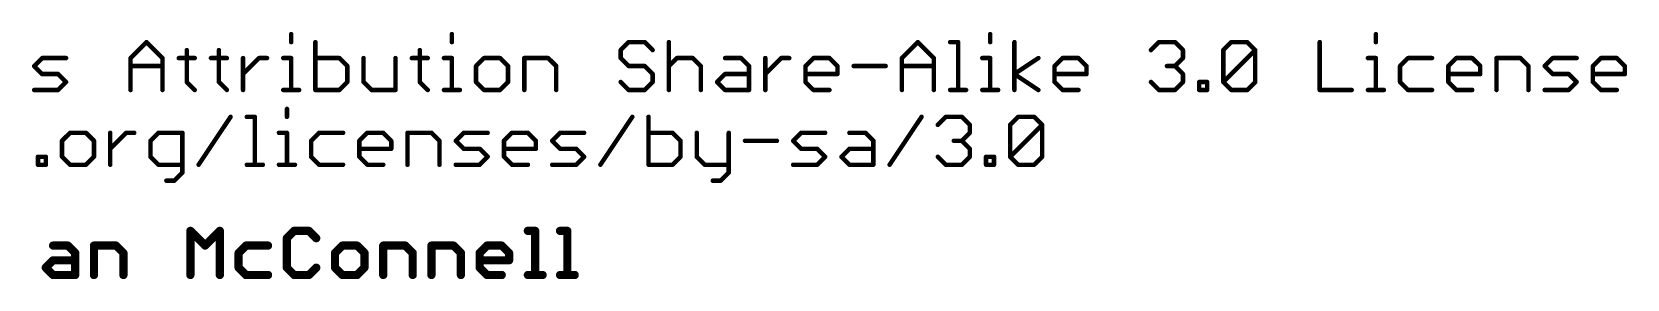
# Model space of a CAD drawing. Extents: x -32 to 75, y -18 to 32.
# Drawn here: x 21.2 to 75.4, y -17.8 to -9.4 of the extents above; entities that cross this region are included whole.
import ezdxf

# ---------------------------------------------------------------- set-up
doc = ezdxf.new("R2010")
doc.units = 0
doc.layers.add('27', color=253, linetype='CONTINUOUS')
doc.layers.add('49', color=253, linetype='CONTINUOUS')

msp = doc.modelspace()

# ---------------------------------------------------------------- linework, layer by layer
at = {"layer": '27', "const_width": 0.1524}
for points in [[(24.5352, -10.2691), (25.0776, -9.7268)], [(25.0776, -9.7268), (25.6199, -10.2691)], [(29.9907, -9.4556), (29.9907, -9.7268)], [(30.811, -9.7268), (30.811, -11.3538)], [(35.4479, -9.4556), (35.4479, -9.7268)], [(41.4508, -9.7268), (41.1797, -9.998)], [(41.9931, -9.7268), (41.4508, -9.7268)], [(42.2643, -9.998), (41.9931, -9.7268)], [(42.8168, -9.7268), (42.8168, -11.3538)], [(50.7297, -10.2691), (51.2721, -9.7268)], [(51.2721, -9.7268), (51.8144, -10.2691)], [(52.3669, -9.7268), (52.638, -9.7268)], [(52.638, -9.7268), (52.638, -11.3538)], [(53.7295, -9.4556), (53.7295, -9.7268)], [(54.5498, -11.3538), (54.5498, -9.7268)], [(59.1884, -9.998), (59.4595, -9.7268)], [(59.4595, -9.7268), (60.0019, -9.7268)], [(60.0019, -9.7268), (60.273, -9.998)], [(61.6441, -9.998), (61.9153, -9.7268)], [(61.9153, -9.7268), (62.4576, -9.7268)], [(62.4576, -9.7268), (62.7288, -9.998)], [(64.9184, -9.7268), (64.9184, -11.3538)], [(66.8267, -9.4556), (66.8267, -9.7268)], [(21.2609, -10.5403), (21.5321, -10.2691)], [(21.5321, -10.2691), (22.3456, -10.2691)], [(24.5352, -11.3538), (24.5352, -10.2691)], [(25.6199, -10.2691), (25.6199, -11.3538)], [(26.1724, -10.2691), (26.7147, -10.2691)], [(26.4436, -9.998), (26.4436, -11.0826)], [(27.2638, -10.2691), (27.8062, -10.2691)], [(27.535, -9.998), (27.535, -11.0826)], [(28.3553, -11.3538), (28.3553, -10.2691)], [(28.3553, -10.8115), (28.8976, -10.2691)], [(28.8976, -10.2691), (29.1688, -10.2691)], [(29.7196, -10.2691), (29.9907, -10.2691)], [(29.9907, -10.2691), (29.9907, -11.3538)], [(31.6245, -10.2691), (30.811, -10.2691)], [(31.8957, -10.5403), (31.6245, -10.2691)], [(32.4482, -10.2691), (32.4482, -11.0826)], [(33.5328, -11.3538), (33.5328, -10.2691)], [(34.0853, -10.2691), (34.6276, -10.2691)], [(34.3565, -9.998), (34.3565, -11.0826)], [(35.1767, -10.2691), (35.4479, -10.2691)], [(35.4479, -10.2691), (35.4479, -11.3538)], [(36.5393, -10.2691), (36.2682, -10.5403)], [(37.0817, -10.2691), (36.5393, -10.2691)], [(37.3528, -10.5403), (37.0817, -10.2691)], [(37.9053, -11.3538), (37.9053, -10.2691)], [(37.9053, -10.2691), (38.7188, -10.2691)], [(38.7188, -10.2691), (38.99, -10.5403)], [(41.1797, -9.998), (41.1797, -10.2691)], [(41.1797, -10.2691), (41.4508, -10.5403)], [(42.8168, -10.5403), (43.088, -10.2691)], [(43.088, -10.2691), (43.6303, -10.2691)], [(43.6303, -10.2691), (43.9015, -10.5403)], [(44.7251, -10.2691), (45.2675, -10.2691)], [(45.2675, -10.2691), (45.5386, -10.5403)], [(46.0911, -11.3538), (46.0911, -10.2691)], [(46.0911, -10.8115), (46.6335, -10.2691)], [(46.6335, -10.2691), (46.9046, -10.2691)], [(47.4554, -10.5403), (47.7266, -10.2691)], [(47.7266, -10.2691), (48.2689, -10.2691)], [(48.2689, -10.2691), (48.5401, -10.5403)], [(50.7297, -11.3538), (50.7297, -10.2691)], [(51.8144, -10.2691), (51.8144, -11.3538)], [(53.4583, -10.2691), (53.7295, -10.2691)], [(53.7295, -10.2691), (53.7295, -11.3538)], [(54.5498, -10.8115), (55.3633, -10.2691)], [(55.9141, -10.5403), (56.1852, -10.2691)], [(56.1852, -10.2691), (56.7276, -10.2691)], [(56.7276, -10.2691), (56.9987, -10.5403)], [(60.273, -10.2691), (60.0019, -10.5403)], [(60.273, -9.998), (60.273, -10.2691)], [(61.6441, -11.0826), (61.6441, -9.998)], [(61.6441, -11.0826), (62.7288, -9.998)], [(62.7288, -9.998), (62.7288, -11.0826)], [(66.5556, -10.2691), (66.8267, -10.2691)], [(66.8267, -10.2691), (66.8267, -11.3538)], [(67.9182, -10.2691), (67.647, -10.5403)], [(68.7317, -10.2691), (67.9182, -10.2691)], [(69.2842, -10.5403), (69.5553, -10.2691)], [(69.5553, -10.2691), (70.0977, -10.2691)], [(70.0977, -10.2691), (70.3688, -10.5403)], [(70.9213, -11.3538), (70.9213, -10.2691)], [(70.9213, -10.2691), (71.7348, -10.2691)], [(71.7348, -10.2691), (72.006, -10.5403)], [(72.5585, -10.5403), (72.8296, -10.2691)], [(72.8296, -10.2691), (73.6431, -10.2691)], [(74.1956, -10.5403), (74.4668, -10.2691)], [(74.4668, -10.2691), (75.0091, -10.2691)], [(75.0091, -10.2691), (75.2803, -10.5403)], [(21.5321, -10.8115), (21.2609, -10.5403)], [(22.0744, -10.8115), (21.5321, -10.8115)], [(22.3456, -11.0826), (22.0744, -10.8115)], [(24.5352, -10.5403), (25.6199, -10.5403)], [(31.8957, -11.0826), (31.8957, -10.5403)], [(36.2682, -10.5403), (36.2682, -11.0826)], [(37.3528, -11.0826), (37.3528, -10.5403)], [(38.99, -10.5403), (38.99, -11.3538)], [(41.4508, -10.5403), (41.9931, -10.5403)], [(41.9931, -10.5403), (42.2643, -10.8115)], [(42.2643, -10.8115), (42.2643, -11.0826)], [(43.9015, -10.5403), (43.9015, -11.3538)], [(44.454, -11.0826), (44.7251, -10.8115)], [(44.7251, -10.8115), (45.5386, -10.8115)], [(45.5386, -10.5403), (45.5386, -11.3538)], [(47.4554, -11.0826), (47.4554, -10.5403)], [(48.5401, -10.8115), (47.4554, -10.8115)], [(48.5401, -10.5403), (48.5401, -10.8115)], [(49.0926, -10.5403), (50.1772, -10.5403)], [(50.7297, -10.5403), (51.8144, -10.5403)], [(55.3633, -11.3538), (54.5498, -10.8115)], [(55.9141, -11.0826), (55.9141, -10.5403)], [(56.9987, -10.8115), (55.9141, -10.8115)], [(56.9987, -10.5403), (56.9987, -10.8115)], [(60.0019, -10.5403), (59.7307, -10.5403)], [(60.0019, -10.5403), (60.273, -10.8115)], [(60.273, -10.8115), (60.273, -11.0826)], [(67.647, -10.5403), (67.647, -11.0826)], [(69.2842, -11.0826), (69.2842, -10.5403)], [(70.3688, -10.8115), (69.2842, -10.8115)], [(70.3688, -10.5403), (70.3688, -10.8115)], [(72.006, -10.5403), (72.006, -11.3538)], [(72.8296, -10.8115), (72.5585, -10.5403)], [(73.372, -10.8115), (72.8296, -10.8115)], [(73.6431, -11.0826), (73.372, -10.8115)], [(74.1956, -11.0826), (74.1956, -10.5403)], [(75.2803, -10.8115), (74.1956, -10.8115)], [(75.2803, -10.5403), (75.2803, -10.8115)], [(21.2609, -11.3538), (22.0744, -11.3538)], [(22.0744, -11.3538), (22.3456, -11.0826)], [(26.4436, -11.0826), (26.7147, -11.3538)], [(27.535, -11.0826), (27.8062, -11.3538)], [(29.7196, -11.3538), (30.2619, -11.3538)], [(30.811, -11.3538), (31.6245, -11.3538)], [(31.6245, -11.3538), (31.8957, -11.0826)], [(32.4482, -11.0826), (32.7193, -11.3538)], [(32.7193, -11.3538), (33.5328, -11.3538)], [(34.3565, -11.0826), (34.6276, -11.3538)], [(35.1767, -11.3538), (35.7191, -11.3538)], [(36.2682, -11.0826), (36.5393, -11.3538)], [(36.5393, -11.3538), (37.0817, -11.3538)], [(37.0817, -11.3538), (37.3528, -11.0826)], [(41.4508, -11.3538), (41.1797, -11.0826)], [(41.9931, -11.3538), (41.4508, -11.3538)], [(42.2643, -11.0826), (41.9931, -11.3538)], [(44.7251, -11.3538), (44.454, -11.0826)], [(45.5386, -11.3538), (44.7251, -11.3538)], [(47.7266, -11.3538), (47.4554, -11.0826)], [(48.2689, -11.3538), (47.7266, -11.3538)], [(52.3669, -11.3538), (52.9092, -11.3538)], [(53.4583, -11.3538), (54.0007, -11.3538)], [(56.1852, -11.3538), (55.9141, -11.0826)], [(56.7276, -11.3538), (56.1852, -11.3538)], [(59.4595, -11.3538), (59.1884, -11.0826)], [(60.0019, -11.3538), (59.4595, -11.3538)], [(60.273, -11.0826), (60.0019, -11.3538)], [(60.8255, -11.3538), (60.8255, -11.0826)], [(60.8255, -11.0826), (61.0967, -11.0826)], [(61.0967, -11.3538), (60.8255, -11.3538)], [(61.0967, -11.0826), (61.0967, -11.3538)], [(61.9153, -11.3538), (61.6441, -11.0826)], [(62.4576, -11.3538), (61.9153, -11.3538)], [(62.7288, -11.0826), (62.4576, -11.3538)], [(64.9184, -11.3538), (66.0031, -11.3538)], [(66.5556, -11.3538), (67.0979, -11.3538)], [(67.647, -11.0826), (67.9182, -11.3538)], [(67.9182, -11.3538), (68.7317, -11.3538)], [(69.5553, -11.3538), (69.2842, -11.0826)], [(70.0977, -11.3538), (69.5553, -11.3538)], [(72.5585, -11.3538), (73.372, -11.3538)], [(73.372, -11.3538), (73.6431, -11.0826)], [(74.4668, -11.3538), (74.1956, -11.0826)], [(75.0091, -11.3538), (74.4668, -11.3538)], [(26.8465, -13.8938), (27.9312, -12.2668)], [(28.4837, -12.2668), (28.7548, -12.2668)], [(28.7548, -12.2668), (28.7548, -13.8938)], [(29.8463, -11.9956), (29.8463, -12.2668)], [(40.4895, -13.8938), (41.5741, -12.2668)], [(42.1266, -12.2668), (42.1266, -13.8938)], [(50.3124, -13.8938), (51.3971, -12.2668)], [(51.9496, -12.538), (52.2207, -12.2668)], [(52.2207, -12.2668), (52.7631, -12.2668)], [(52.7631, -12.2668), (53.0342, -12.538)], [(54.4053, -12.538), (54.6765, -12.2668)], [(54.6765, -12.2668), (55.2188, -12.2668)], [(55.2188, -12.2668), (55.49, -12.538)], [(22.4791, -12.8091), (22.2079, -13.0803)], [(23.0214, -12.8091), (22.4791, -12.8091)], [(23.2926, -13.0803), (23.0214, -12.8091)], [(23.8451, -13.8938), (23.8451, -12.8091)], [(23.8451, -13.3515), (24.3874, -12.8091)], [(24.3874, -12.8091), (24.6586, -12.8091)], [(25.4805, -12.8091), (25.2094, -13.0803)], [(26.294, -12.8091), (25.4805, -12.8091)], [(26.294, -14.165), (26.294, -12.8091)], [(29.5751, -12.8091), (29.8463, -12.8091)], [(29.8463, -12.8091), (29.8463, -13.8938)], [(30.9377, -12.8091), (30.6665, -13.0803)], [(31.7512, -12.8091), (30.9377, -12.8091)], [(32.3037, -13.0803), (32.5749, -12.8091)], [(32.5749, -12.8091), (33.1172, -12.8091)], [(33.1172, -12.8091), (33.3884, -13.0803)], [(33.9409, -13.8938), (33.9409, -12.8091)], [(33.9409, -12.8091), (34.7544, -12.8091)], [(34.7544, -12.8091), (35.0255, -13.0803)], [(35.578, -13.0803), (35.8492, -12.8091)], [(35.8492, -12.8091), (36.6627, -12.8091)], [(37.2152, -13.0803), (37.4863, -12.8091)], [(37.4863, -12.8091), (38.0287, -12.8091)], [(38.0287, -12.8091), (38.2998, -13.0803)], [(38.8523, -13.0803), (39.1235, -12.8091)], [(39.1235, -12.8091), (39.937, -12.8091)], [(42.9401, -12.8091), (42.1266, -12.8091)], [(43.2113, -13.0803), (42.9401, -12.8091)], [(43.7638, -12.8091), (43.7638, -13.6226)], [(44.8485, -12.8091), (44.8485, -14.165)], [(47.0381, -13.0803), (47.3093, -12.8091)], [(47.3093, -12.8091), (48.1228, -12.8091)], [(48.9464, -12.8091), (49.4888, -12.8091)], [(49.4888, -12.8091), (49.7599, -13.0803)], [(53.0342, -12.8091), (52.7631, -13.0803)], [(53.0342, -12.538), (53.0342, -12.8091)], [(54.4053, -13.6226), (54.4053, -12.538)], [(54.4053, -13.6226), (55.49, -12.538)], [(55.49, -12.538), (55.49, -13.6226)], [(22.2079, -13.0803), (22.2079, -13.6226)], [(23.2926, -13.6226), (23.2926, -13.0803)], [(25.2094, -13.0803), (25.2094, -13.6226)], [(30.6665, -13.0803), (30.6665, -13.6226)], [(32.3037, -13.6226), (32.3037, -13.0803)], [(33.3884, -13.3515), (32.3037, -13.3515)], [(33.3884, -13.0803), (33.3884, -13.3515)], [(35.0255, -13.0803), (35.0255, -13.8938)], [(35.8492, -13.3515), (35.578, -13.0803)], [(36.3915, -13.3515), (35.8492, -13.3515)], [(36.6627, -13.6226), (36.3915, -13.3515)], [(37.2152, -13.6226), (37.2152, -13.0803)], [(38.2998, -13.3515), (37.2152, -13.3515)], [(38.2998, -13.0803), (38.2998, -13.3515)], [(39.1235, -13.3515), (38.8523, -13.0803)], [(39.6658, -13.3515), (39.1235, -13.3515)], [(39.937, -13.6226), (39.6658, -13.3515)], [(43.2113, -13.6226), (43.2113, -13.0803)], [(45.401, -13.0803), (46.4856, -13.0803)], [(47.3093, -13.3515), (47.0381, -13.0803)], [(47.8516, -13.3515), (47.3093, -13.3515)], [(48.1228, -13.6226), (47.8516, -13.3515)], [(48.6753, -13.6226), (48.9464, -13.3515)], [(48.9464, -13.3515), (49.7599, -13.3515)], [(49.7599, -13.0803), (49.7599, -13.8938)], [(52.7631, -13.0803), (52.4919, -13.0803)], [(52.7631, -13.0803), (53.0342, -13.3515)], [(53.0342, -13.3515), (53.0342, -13.6226)], [(21.3893, -13.8938), (21.3893, -13.6226)], [(21.3893, -13.6226), (21.6605, -13.6226)], [(21.6605, -13.8938), (21.3893, -13.8938)], [(21.6605, -13.6226), (21.6605, -13.8938)], [(22.2079, -13.6226), (22.4791, -13.8938)], [(22.4791, -13.8938), (23.0214, -13.8938)], [(23.0214, -13.8938), (23.2926, -13.6226)], [(25.2094, -13.6226), (25.4805, -13.8938)], [(25.4805, -13.8938), (26.294, -13.8938)], [(28.4837, -13.8938), (29.026, -13.8938)], [(29.5751, -13.8938), (30.1174, -13.8938)], [(30.6665, -13.6226), (30.9377, -13.8938)], [(30.9377, -13.8938), (31.7512, -13.8938)], [(32.5749, -13.8938), (32.3037, -13.6226)], [(33.1172, -13.8938), (32.5749, -13.8938)], [(35.578, -13.8938), (36.3915, -13.8938)], [(36.3915, -13.8938), (36.6627, -13.6226)], [(37.4863, -13.8938), (37.2152, -13.6226)], [(38.0287, -13.8938), (37.4863, -13.8938)], [(38.8523, -13.8938), (39.6658, -13.8938)], [(39.6658, -13.8938), (39.937, -13.6226)], [(42.1266, -13.8938), (42.9401, -13.8938)], [(42.9401, -13.8938), (43.2113, -13.6226)], [(43.7638, -13.6226), (44.035, -13.8938)], [(44.035, -13.8938), (44.8485, -13.8938)], [(47.0381, -13.8938), (47.8516, -13.8938)], [(47.8516, -13.8938), (48.1228, -13.6226)], [(48.9464, -13.8938), (48.6753, -13.6226)], [(49.7599, -13.8938), (48.9464, -13.8938)], [(52.2207, -13.8938), (51.9496, -13.6226)], [(52.7631, -13.8938), (52.2207, -13.8938)], [(53.0342, -13.6226), (52.7631, -13.8938)], [(53.5867, -13.8938), (53.5867, -13.6226)], [(53.5867, -13.6226), (53.8579, -13.6226)], [(53.8579, -13.8938), (53.5867, -13.8938)], [(53.8579, -13.6226), (53.8579, -13.8938)], [(54.6765, -13.8938), (54.4053, -13.6226)], [(55.2188, -13.8938), (54.6765, -13.8938)], [(55.49, -13.6226), (55.2188, -13.8938)], [(25.7517, -14.4361), (26.0229, -14.4361)], [(26.0229, -14.4361), (26.294, -14.165)], [(44.5773, -14.4361), (44.3061, -14.4361)], [(44.8485, -14.165), (44.5773, -14.4361)]]:
    msp.add_lwpolyline(points, dxfattribs=at)
at = {"layer": '27', "const_width": 0.0762}
for points in [[(25.1045, -9.6999, 1), (25.0506, -9.7538)], [(25.1045, -9.7538, 1), (25.0506, -9.6999)], [(30.0288, -9.4556, 1), (29.9526, -9.4556)], [(29.9526, -9.7268, 1), (30.0288, -9.7268)], [(30.8491, -9.7268, 1), (30.7729, -9.7268)], [(35.486, -9.4556, 1), (35.4098, -9.4556)], [(35.4098, -9.7268, 1), (35.486, -9.7268)], [(41.4508, -9.6887, 1), (41.4508, -9.7649)], [(41.4778, -9.7538, 1), (41.4239, -9.6999)], [(42.0201, -9.6999, 1), (41.9662, -9.7538)], [(41.9931, -9.7649, 1), (41.9931, -9.6887)], [(42.8549, -9.7268, 1), (42.7787, -9.7268)], [(51.299, -9.6999, 1), (51.2451, -9.7538)], [(51.299, -9.7538, 1), (51.2451, -9.6999)], [(52.3669, -9.6887, 1), (52.3669, -9.7649)], [(52.6761, -9.7268, 1), (52.5999, -9.7268)], [(52.638, -9.7649, 1), (52.638, -9.6887)], [(53.7676, -9.4556, 1), (53.6914, -9.4556)], [(53.6914, -9.7268, 1), (53.7676, -9.7268)], [(54.5879, -9.7268, 1), (54.5117, -9.7268)], [(59.4595, -9.6887, 1), (59.4595, -9.7649)], [(59.4865, -9.7538, 1), (59.4326, -9.6999)], [(60.0288, -9.6999, 1), (59.9749, -9.7538)], [(60.0019, -9.7649, 1), (60.0019, -9.6887)], [(61.9153, -9.6887, 1), (61.9153, -9.7649)], [(61.9422, -9.7538, 1), (61.8883, -9.6999)], [(62.4845, -9.6999, 1), (62.4307, -9.7538)], [(62.4576, -9.7649, 1), (62.4576, -9.6887)], [(64.9565, -9.7268, 1), (64.8803, -9.7268)], [(66.8648, -9.4556, 1), (66.7886, -9.4556)], [(66.7886, -9.7268, 1), (66.8648, -9.7268)], [(21.5321, -10.231, 1), (21.5321, -10.3072)], [(21.559, -10.2961, 1), (21.5051, -10.2422)], [(22.3456, -10.3072, 1), (22.3456, -10.231)], [(24.5733, -10.2691, 1), (24.4971, -10.2691)], [(24.5083, -10.2422, 1), (24.5622, -10.2961)], [(25.658, -10.2691, 1), (25.5818, -10.2691)], [(25.5929, -10.2961, 1), (25.6468, -10.2422)], [(26.1724, -10.231, 1), (26.1724, -10.3072)], [(26.4817, -9.998, 1), (26.4055, -9.998)], [(26.7147, -10.3072, 1), (26.7147, -10.231)], [(27.2638, -10.231, 1), (27.2638, -10.3072)], [(27.5731, -9.998, 1), (27.4969, -9.998)], [(27.8062, -10.3072, 1), (27.8062, -10.231)], [(28.3934, -10.2691, 1), (28.3172, -10.2691)], [(28.8976, -10.231, 1), (28.8976, -10.3072)], [(28.9245, -10.2961, 1), (28.8706, -10.2422)], [(29.1688, -10.3072, 1), (29.1688, -10.231)], [(29.7196, -10.231, 1), (29.7196, -10.3072)], [(30.0288, -10.2691, 1), (29.9526, -10.2691)], [(29.9907, -10.3072, 1), (29.9907, -10.231)], [(30.811, -10.231, 1), (30.811, -10.3072)], [(31.6514, -10.2422, 1), (31.5975, -10.2961)], [(31.6245, -10.3072, 1), (31.6245, -10.231)], [(32.4863, -10.2691, 1), (32.4101, -10.2691)], [(33.5709, -10.2691, 1), (33.4947, -10.2691)], [(34.0853, -10.231, 1), (34.0853, -10.3072)], [(34.3946, -9.998, 1), (34.3184, -9.998)], [(34.6276, -10.3072, 1), (34.6276, -10.231)], [(35.1767, -10.231, 1), (35.1767, -10.3072)], [(35.486, -10.2691, 1), (35.4098, -10.2691)], [(35.4479, -10.3072, 1), (35.4479, -10.231)], [(36.5393, -10.231, 1), (36.5393, -10.3072)], [(36.5663, -10.2961, 1), (36.5124, -10.2422)], [(37.1086, -10.2422, 1), (37.0547, -10.2961)], [(37.0817, -10.3072, 1), (37.0817, -10.231)], [(37.9434, -10.2691, 1), (37.8672, -10.2691)], [(37.9053, -10.231, 1), (37.9053, -10.3072)], [(38.7458, -10.2422, 1), (38.6919, -10.2961)], [(38.7188, -10.3072, 1), (38.7188, -10.231)], [(41.1527, -9.971, 1), (41.2066, -10.0249)], [(41.2066, -10.2422, 1), (41.1527, -10.2961)], [(41.2178, -9.998, 1), (41.1416, -9.998)], [(41.1416, -10.2691, 1), (41.2178, -10.2691)], [(42.2374, -10.0249, 1), (42.2913, -9.971)], [(43.088, -10.231, 1), (43.088, -10.3072)], [(43.1149, -10.2961, 1), (43.061, -10.2422)], [(43.6572, -10.2422, 1), (43.6034, -10.2961)], [(43.6303, -10.3072, 1), (43.6303, -10.231)], [(44.7251, -10.231, 1), (44.7251, -10.3072)], [(45.2944, -10.2422, 1), (45.2405, -10.2961)], [(45.2675, -10.3072, 1), (45.2675, -10.231)], [(46.1292, -10.2691, 1), (46.053, -10.2691)], [(46.6335, -10.231, 1), (46.6335, -10.3072)], [(46.6604, -10.2961, 1), (46.6065, -10.2422)], [(46.9046, -10.3072, 1), (46.9046, -10.231)], [(47.7266, -10.231, 1), (47.7266, -10.3072)], [(47.7535, -10.2961, 1), (47.6996, -10.2422)], [(48.2959, -10.2422, 1), (48.242, -10.2961)], [(48.2689, -10.3072, 1), (48.2689, -10.231)], [(50.7678, -10.2691, 1), (50.6916, -10.2691)], [(50.7028, -10.2422, 1), (50.7567, -10.2961)], [(51.8525, -10.2691, 1), (51.7763, -10.2691)], [(51.7874, -10.2961, 1), (51.8413, -10.2422)], [(53.4583, -10.231, 1), (53.4583, -10.3072)], [(53.7676, -10.2691, 1), (53.6914, -10.2691)], [(53.7295, -10.3072, 1), (53.7295, -10.231)], [(55.3844, -10.3008, 1), (55.3421, -10.2374)], [(56.1852, -10.231, 1), (56.1852, -10.3072)], [(56.2122, -10.2961, 1), (56.1583, -10.2422)], [(56.7545, -10.2422, 1), (56.7006, -10.2961)], [(56.7276, -10.3072, 1), (56.7276, -10.231)], [(59.1614, -9.971, 1), (59.2153, -10.0249)], [(60.3111, -9.998, 1), (60.2349, -9.998)], [(60.2349, -10.2691, 1), (60.3111, -10.2691)], [(60.2461, -10.0249, 1), (60.3, -9.971)], [(60.3, -10.2961, 1), (60.2461, -10.2422)], [(61.6822, -9.998, 1), (61.606, -9.998)], [(61.6172, -9.971, 1), (61.671, -10.0249)], [(62.7669, -9.998, 1), (62.6907, -9.998)], [(62.7557, -10.0249, 1), (62.7018, -9.971)], [(62.7018, -10.0249, 1), (62.7557, -9.971)], [(66.5556, -10.231, 1), (66.5556, -10.3072)], [(66.8648, -10.2691, 1), (66.7886, -10.2691)], [(66.8267, -10.3072, 1), (66.8267, -10.231)], [(67.9182, -10.231, 1), (67.9182, -10.3072)], [(67.9451, -10.2961, 1), (67.8912, -10.2422)], [(68.7317, -10.3072, 1), (68.7317, -10.231)], [(69.5553, -10.231, 1), (69.5553, -10.3072)], [(69.5823, -10.2961, 1), (69.5284, -10.2422)], [(70.1246, -10.2422, 1), (70.0707, -10.2961)], [(70.0977, -10.3072, 1), (70.0977, -10.231)], [(70.9594, -10.2691, 1), (70.8832, -10.2691)], [(70.9213, -10.231, 1), (70.9213, -10.3072)], [(71.7618, -10.2422, 1), (71.7079, -10.2961)], [(71.7348, -10.3072, 1), (71.7348, -10.231)], [(72.8296, -10.231, 1), (72.8296, -10.3072)], [(72.8566, -10.2961, 1), (72.8027, -10.2422)], [(73.6431, -10.3072, 1), (73.6431, -10.231)], [(74.4668, -10.231, 1), (74.4668, -10.3072)], [(74.4937, -10.2961, 1), (74.4399, -10.2422)], [(75.0361, -10.2422, 1), (74.9822, -10.2961)], [(75.0091, -10.3072, 1), (75.0091, -10.231)], [(21.2879, -10.5134, 1), (21.234, -10.5672)], [(21.234, -10.5134, 1), (21.2879, -10.5672)], [(21.5321, -10.7734, 1), (21.5321, -10.8496)], [(21.5051, -10.8384, 1), (21.559, -10.7845)], [(22.1014, -10.7845, 1), (22.0475, -10.8384)], [(22.0744, -10.8496, 1), (22.0744, -10.7734)], [(24.5352, -10.5022, 1), (24.5352, -10.5784)], [(25.6199, -10.5784, 1), (25.6199, -10.5022)], [(28.3283, -10.7845, 1), (28.3822, -10.8384)], [(31.9338, -10.5403, 1), (31.8576, -10.5403)], [(31.8687, -10.5672, 1), (31.9226, -10.5134)], [(36.3063, -10.5403, 1), (36.2301, -10.5403)], [(36.2412, -10.5134, 1), (36.2951, -10.5672)], [(37.3909, -10.5403, 1), (37.3147, -10.5403)], [(37.3259, -10.5672, 1), (37.3798, -10.5134)], [(39.0281, -10.5403, 1), (38.9519, -10.5403)], [(38.9631, -10.5672, 1), (39.0169, -10.5134)], [(41.4508, -10.5022, 1), (41.4508, -10.5784)], [(41.4239, -10.5672, 1), (41.4778, -10.5134)], [(42.0201, -10.5134, 1), (41.9662, -10.5672)], [(41.9931, -10.5784, 1), (41.9931, -10.5022)], [(42.3024, -10.8115, 1), (42.2262, -10.8115)], [(42.2374, -10.8384, 1), (42.2913, -10.7845)], [(42.7899, -10.5134, 1), (42.8438, -10.5672)], [(43.9396, -10.5403, 1), (43.8634, -10.5403)], [(43.8745, -10.5672, 1), (43.9284, -10.5134)], [(44.7251, -10.7734, 1), (44.7251, -10.8496)], [(44.7521, -10.8384, 1), (44.6982, -10.7845)], [(45.5767, -10.5403, 1), (45.5005, -10.5403)], [(45.5117, -10.5672, 1), (45.5656, -10.5134)], [(45.5386, -10.8496, 1), (45.5386, -10.7734)], [(46.0642, -10.7845, 1), (46.1181, -10.8384)], [(47.4935, -10.5403, 1), (47.4173, -10.5403)], [(47.4554, -10.7734, 1), (47.4554, -10.8496)], [(47.4285, -10.5134, 1), (47.4824, -10.5672)], [(48.5782, -10.5403, 1), (48.502, -10.5403)], [(48.502, -10.8115, 1), (48.5782, -10.8115)], [(48.5131, -10.5672, 1), (48.567, -10.5134)], [(48.5401, -10.8496, 1), (48.5401, -10.7734)], [(49.0926, -10.5022, 1), (49.0926, -10.5784)], [(50.1772, -10.5784, 1), (50.1772, -10.5022)], [(50.7297, -10.5022, 1), (50.7297, -10.5784)], [(51.8144, -10.5784, 1), (51.8144, -10.5022)], [(54.5709, -10.7798, 1), (54.5286, -10.8432)], [(54.5286, -10.7798, 1), (54.5709, -10.8432)], [(55.9522, -10.5403, 1), (55.876, -10.5403)], [(55.8871, -10.5134, 1), (55.941, -10.5672)], [(55.9141, -10.7734, 1), (55.9141, -10.8496)], [(57.0368, -10.5403, 1), (56.9606, -10.5403)], [(56.9606, -10.8115, 1), (57.0368, -10.8115)], [(56.9718, -10.5672, 1), (57.0257, -10.5134)], [(56.9987, -10.8496, 1), (56.9987, -10.7734)], [(59.7307, -10.5022, 1), (59.7307, -10.5784)], [(60.0288, -10.5134, 1), (59.9749, -10.5672)], [(59.9749, -10.5134, 1), (60.0288, -10.5672)], [(60.0019, -10.5784, 1), (60.0019, -10.5022)], [(60.3111, -10.8115, 1), (60.2349, -10.8115)], [(60.2461, -10.8384, 1), (60.3, -10.7845)], [(67.6851, -10.5403, 1), (67.6089, -10.5403)], [(67.6201, -10.5134, 1), (67.674, -10.5672)], [(69.3223, -10.5403, 1), (69.2461, -10.5403)], [(69.2572, -10.5134, 1), (69.3111, -10.5672)], [(69.2842, -10.7734, 1), (69.2842, -10.8496)], [(70.4069, -10.5403, 1), (70.3307, -10.5403)], [(70.3307, -10.8115, 1), (70.4069, -10.8115)], [(70.3419, -10.5672, 1), (70.3958, -10.5134)], [(70.3688, -10.8496, 1), (70.3688, -10.7734)], [(72.0441, -10.5403, 1), (71.9679, -10.5403)], [(71.979, -10.5672, 1), (72.0329, -10.5134)], [(72.5854, -10.5134, 1), (72.5315, -10.5672)], [(72.5315, -10.5134, 1), (72.5854, -10.5672)], [(72.8296, -10.7734, 1), (72.8296, -10.8496)], [(72.8027, -10.8384, 1), (72.8566, -10.7845)], [(73.3989, -10.7845, 1), (73.345, -10.8384)], [(73.372, -10.8496, 1), (73.372, -10.7734)], [(74.2337, -10.5403, 1), (74.1575, -10.5403)], [(74.1956, -10.7734, 1), (74.1956, -10.8496)], [(74.1687, -10.5134, 1), (74.2226, -10.5672)], [(75.3184, -10.5403, 1), (75.2422, -10.5403)], [(75.2422, -10.8115, 1), (75.3184, -10.8115)], [(75.2534, -10.5672, 1), (75.3072, -10.5134)], [(75.2803, -10.8496, 1), (75.2803, -10.7734)], [(21.2609, -11.3157, 1), (21.2609, -11.3919)], [(22.0475, -11.3269, 1), (22.1014, -11.3807)], [(22.0744, -11.3919, 1), (22.0744, -11.3157)], [(22.3725, -11.1096, 1), (22.3186, -11.0557)], [(22.3186, -11.1096, 1), (22.3725, -11.0557)], [(24.4971, -11.3538, 1), (24.5733, -11.3538)], [(25.5818, -11.3538, 1), (25.658, -11.3538)], [(26.4705, -11.0557, 1), (26.4166, -11.1096)], [(26.4055, -11.0826, 1), (26.4817, -11.0826)], [(26.6878, -11.3807, 1), (26.7417, -11.3269)], [(27.5619, -11.0557, 1), (27.508, -11.1096)], [(27.4969, -11.0826, 1), (27.5731, -11.0826)], [(27.7792, -11.3807, 1), (27.8331, -11.3269)], [(28.3172, -11.3538, 1), (28.3934, -11.3538)], [(29.7196, -11.3157, 1), (29.7196, -11.3919)], [(29.9526, -11.3538, 1), (30.0288, -11.3538)], [(30.2619, -11.3919, 1), (30.2619, -11.3157)], [(30.811, -11.3157, 1), (30.811, -11.3919)], [(30.7729, -11.3538, 1), (30.8491, -11.3538)], [(31.5976, -11.3269, 1), (31.6514, -11.3807)], [(31.6245, -11.3919, 1), (31.6245, -11.3157)], [(31.8576, -11.0826, 1), (31.9338, -11.0826)], [(31.9226, -11.1096, 1), (31.8687, -11.0557)], [(32.4751, -11.0557, 1), (32.4212, -11.1096)], [(32.4101, -11.0826, 1), (32.4863, -11.0826)], [(32.7193, -11.3157, 1), (32.7193, -11.3919)], [(32.6924, -11.3807, 1), (32.7463, -11.3269)], [(33.4947, -11.3538, 1), (33.5709, -11.3538)], [(33.5328, -11.3919, 1), (33.5328, -11.3157)], [(34.3834, -11.0557, 1), (34.3295, -11.1096)], [(34.3184, -11.0826, 1), (34.3946, -11.0826)], [(34.6007, -11.3807, 1), (34.6546, -11.3269)], [(35.1767, -11.3157, 1), (35.1767, -11.3919)], [(35.4098, -11.3538, 1), (35.486, -11.3538)], [(35.7191, -11.3919, 1), (35.7191, -11.3157)], [(36.2951, -11.0557, 1), (36.2412, -11.1096)], [(36.2301, -11.0826, 1), (36.3063, -11.0826)], [(36.5393, -11.3157, 1), (36.5393, -11.3919)], [(36.5124, -11.3807, 1), (36.5663, -11.3269)], [(37.0547, -11.3269, 1), (37.1086, -11.3807)], [(37.0817, -11.3919, 1), (37.0817, -11.3157)], [(37.3147, -11.0826, 1), (37.3909, -11.0826)], [(37.3798, -11.1096, 1), (37.3259, -11.0557)], [(37.8672, -11.3538, 1), (37.9434, -11.3538)], [(38.9519, -11.3538, 1), (39.0281, -11.3538)], [(41.2066, -11.0557, 1), (41.1527, -11.1096)], [(41.4508, -11.3157, 1), (41.4508, -11.3919)], [(41.4239, -11.3807, 1), (41.4778, -11.3269)], [(41.9662, -11.3269, 1), (42.0201, -11.3807)], [(41.9931, -11.3919, 1), (41.9931, -11.3157)], [(42.2262, -11.0826, 1), (42.3024, -11.0826)], [(42.2913, -11.1096, 1), (42.2374, -11.0557)], [(42.7787, -11.3538, 1), (42.8549, -11.3538)], [(43.8634, -11.3538, 1), (43.9396, -11.3538)], [(44.4809, -11.0557, 1), (44.427, -11.1096)], [(44.427, -11.0557, 1), (44.4809, -11.1096)], [(44.7251, -11.3157, 1), (44.7251, -11.3919)], [(44.6982, -11.3807, 1), (44.7521, -11.3269)], [(45.5005, -11.3538, 1), (45.5767, -11.3538)], [(45.5386, -11.3919, 1), (45.5386, -11.3157)], [(46.053, -11.3538, 1), (46.1292, -11.3538)], [(47.4824, -11.0557, 1), (47.4285, -11.1096)], [(47.4173, -11.0826, 1), (47.4935, -11.0826)], [(47.7266, -11.3157, 1), (47.7266, -11.3919)], [(47.6996, -11.3807, 1), (47.7535, -11.3269)], [(48.2689, -11.3919, 1), (48.2689, -11.3157)], [(50.6916, -11.3538, 1), (50.7678, -11.3538)], [(51.7763, -11.3538, 1), (51.8525, -11.3538)], [(52.3669, -11.3157, 1), (52.3669, -11.3919)], [(52.5999, -11.3538, 1), (52.6761, -11.3538)], [(52.9092, -11.3919, 1), (52.9092, -11.3157)], [(53.4583, -11.3157, 1), (53.4583, -11.3919)], [(53.6914, -11.3538, 1), (53.7676, -11.3538)], [(54.0007, -11.3919, 1), (54.0007, -11.3157)], [(54.5117, -11.3538, 1), (54.5879, -11.3538)], [(55.3421, -11.3855, 1), (55.3844, -11.3221)], [(55.941, -11.0557, 1), (55.8871, -11.1096)], [(55.876, -11.0826, 1), (55.9522, -11.0826)], [(56.1852, -11.3157, 1), (56.1852, -11.3919)], [(56.1583, -11.3807, 1), (56.2122, -11.3269)], [(56.7276, -11.3919, 1), (56.7276, -11.3157)], [(59.2153, -11.0557, 1), (59.1614, -11.1096)], [(59.4595, -11.3157, 1), (59.4595, -11.3919)], [(59.4326, -11.3807, 1), (59.4865, -11.3269)], [(59.9749, -11.3269, 1), (60.0288, -11.3807)], [(60.0019, -11.3919, 1), (60.0019, -11.3157)], [(60.2349, -11.0826, 1), (60.3111, -11.0826)], [(60.3, -11.1096, 1), (60.2461, -11.0557)], [(60.8636, -11.0826, 1), (60.7874, -11.0826)], [(60.8255, -11.0445, 1), (60.8255, -11.1207)], [(60.8255, -11.3157, 1), (60.8255, -11.3919)], [(60.7874, -11.3538, 1), (60.8636, -11.3538)], [(61.1348, -11.0826, 1), (61.0586, -11.0826)], [(61.0586, -11.3538, 1), (61.1348, -11.3538)], [(61.0967, -11.1207, 1), (61.0967, -11.0445)], [(61.0967, -11.3919, 1), (61.0967, -11.3157)], [(61.671, -11.0557, 1), (61.6172, -11.1096)], [(61.6172, -11.0557, 1), (61.671, -11.1096)], [(61.606, -11.0826, 1), (61.6822, -11.0826)], [(61.9153, -11.3157, 1), (61.9153, -11.3919)], [(61.8883, -11.3807, 1), (61.9422, -11.3269)], [(62.4307, -11.3269, 1), (62.4845, -11.3807)], [(62.4576, -11.3919, 1), (62.4576, -11.3157)], [(62.6907, -11.0826, 1), (62.7669, -11.0826)], [(62.7557, -11.1096, 1), (62.7018, -11.0557)], [(64.9184, -11.3157, 1), (64.9184, -11.3919)], [(64.8803, -11.3538, 1), (64.9565, -11.3538)], [(66.0031, -11.3919, 1), (66.0031, -11.3157)], [(66.5556, -11.3157, 1), (66.5556, -11.3919)], [(66.7886, -11.3538, 1), (66.8648, -11.3538)], [(67.0979, -11.3919, 1), (67.0979, -11.3157)], [(67.674, -11.0557, 1), (67.6201, -11.1096)], [(67.6089, -11.0826, 1), (67.6851, -11.0826)], [(67.9182, -11.3157, 1), (67.9182, -11.3919)], [(67.8912, -11.3807, 1), (67.9451, -11.3269)], [(68.7317, -11.3919, 1), (68.7317, -11.3157)], [(69.3111, -11.0557, 1), (69.2572, -11.1096)], [(69.2461, -11.0826, 1), (69.3223, -11.0826)], [(69.5553, -11.3157, 1), (69.5553, -11.3919)], [(69.5284, -11.3807, 1), (69.5823, -11.3269)], [(70.0977, -11.3919, 1), (70.0977, -11.3157)], [(70.8832, -11.3538, 1), (70.9594, -11.3538)], [(71.9679, -11.3538, 1), (72.0441, -11.3538)], [(72.5585, -11.3157, 1), (72.5585, -11.3919)], [(73.345, -11.3269, 1), (73.3989, -11.3807)], [(73.372, -11.3919, 1), (73.372, -11.3157)], [(73.6701, -11.1096, 1), (73.6162, -11.0557)], [(73.6162, -11.1096, 1), (73.6701, -11.0557)], [(74.2226, -11.0557, 1), (74.1687, -11.1096)], [(74.1575, -11.0826, 1), (74.2337, -11.0826)], [(74.4668, -11.3157, 1), (74.4668, -11.3919)], [(74.4399, -11.3807, 1), (74.4937, -11.3269)], [(75.0091, -11.3919, 1), (75.0091, -11.3157)], [(27.9629, -12.2879, 1), (27.8995, -12.2457)], [(28.4837, -12.2287, 1), (28.4837, -12.3049)], [(28.7929, -12.2668, 1), (28.7167, -12.2668)], [(28.7548, -12.3049, 1), (28.7548, -12.2287)], [(29.8844, -11.9956, 1), (29.8082, -11.9956)], [(29.8082, -12.2668, 1), (29.8844, -12.2668)], [(41.6058, -12.2879, 1), (41.5424, -12.2457)], [(42.1647, -12.2668, 1), (42.0885, -12.2668)], [(51.4288, -12.2879, 1), (51.3654, -12.2457)], [(52.2207, -12.2287, 1), (52.2207, -12.3049)], [(52.2477, -12.2938, 1), (52.1938, -12.2399)], [(52.79, -12.2399, 1), (52.7361, -12.2938)], [(52.7631, -12.3049, 1), (52.7631, -12.2287)], [(54.6765, -12.2287, 1), (54.6765, -12.3049)], [(54.7034, -12.2938, 1), (54.6495, -12.2399)], [(55.2457, -12.2399, 1), (55.1919, -12.2938)], [(55.2188, -12.3049, 1), (55.2188, -12.2287)], [(22.4791, -12.771, 1), (22.4791, -12.8472)], [(22.506, -12.8361, 1), (22.4521, -12.7822)], [(23.0483, -12.7822, 1), (22.9945, -12.8361)], [(23.0214, -12.8472, 1), (23.0214, -12.771)], [(23.8832, -12.8091, 1), (23.807, -12.8091)], [(24.3874, -12.771, 1), (24.3874, -12.8472)], [(24.4143, -12.8361, 1), (24.3604, -12.7822)], [(24.6586, -12.8472, 1), (24.6586, -12.771)], [(25.4805, -12.771, 1), (25.4805, -12.8472)], [(25.5075, -12.8361, 1), (25.4536, -12.7822)], [(26.3321, -12.8091, 1), (26.2559, -12.8091)], [(26.294, -12.8472, 1), (26.294, -12.771)], [(29.5751, -12.771, 1), (29.5751, -12.8472)], [(29.8844, -12.8091, 1), (29.8082, -12.8091)], [(29.8463, -12.8472, 1), (29.8463, -12.771)], [(30.9377, -12.771, 1), (30.9377, -12.8472)], [(30.9646, -12.8361, 1), (30.9108, -12.7822)], [(31.7512, -12.8472, 1), (31.7512, -12.771)], [(32.5749, -12.771, 1), (32.5749, -12.8472)], [(32.6018, -12.8361, 1), (32.5479, -12.7822)], [(33.1441, -12.7822, 1), (33.0903, -12.8361)], [(33.1172, -12.8472, 1), (33.1172, -12.771)], [(33.979, -12.8091, 1), (33.9028, -12.8091)], [(33.9409, -12.771, 1), (33.9409, -12.8472)], [(34.7813, -12.7822, 1), (34.7274, -12.8361)], [(34.7544, -12.8472, 1), (34.7544, -12.771)], [(35.8492, -12.771, 1), (35.8492, -12.8472)], [(35.8761, -12.8361, 1), (35.8222, -12.7822)], [(36.6627, -12.8472, 1), (36.6627, -12.771)], [(37.4863, -12.771, 1), (37.4863, -12.8472)], [(37.5133, -12.8361, 1), (37.4594, -12.7822)], [(38.0556, -12.7822, 1), (38.0017, -12.8361)], [(38.0287, -12.8472, 1), (38.0287, -12.771)], [(39.1235, -12.771, 1), (39.1235, -12.8472)], [(39.1504, -12.8361, 1), (39.0965, -12.7822)], [(39.937, -12.8472, 1), (39.937, -12.771)], [(42.1266, -12.771, 1), (42.1266, -12.8472)], [(42.9671, -12.7822, 1), (42.9132, -12.8361)], [(42.9401, -12.8472, 1), (42.9401, -12.771)], [(43.8019, -12.8091, 1), (43.7257, -12.8091)], [(44.8866, -12.8091, 1), (44.8104, -12.8091)], [(47.3093, -12.771, 1), (47.3093, -12.8472)], [(47.3362, -12.8361, 1), (47.2823, -12.7822)], [(48.1228, -12.8472, 1), (48.1228, -12.771)], [(48.9464, -12.771, 1), (48.9464, -12.8472)], [(49.5157, -12.7822, 1), (49.4618, -12.8361)], [(49.4888, -12.8472, 1), (49.4888, -12.771)], [(51.9226, -12.511, 1), (51.9765, -12.5649)], [(53.0723, -12.538, 1), (52.9961, -12.538)], [(52.9961, -12.8091, 1), (53.0723, -12.8091)], [(53.0073, -12.5649, 1), (53.0612, -12.511)], [(53.0612, -12.8361, 1), (53.0073, -12.7822)], [(54.4434, -12.538, 1), (54.3672, -12.538)], [(54.3784, -12.511, 1), (54.4323, -12.5649)], [(55.5281, -12.538, 1), (55.4519, -12.538)], [(55.5169, -12.5649, 1), (55.463, -12.511)], [(55.463, -12.5649, 1), (55.5169, -12.511)], [(22.246, -13.0803, 1), (22.1698, -13.0803)], [(22.181, -13.0534, 1), (22.2348, -13.1072)], [(23.3307, -13.0803, 1), (23.2545, -13.0803)], [(23.2656, -13.1072, 1), (23.3195, -13.0534)], [(23.8181, -13.3245, 1), (23.872, -13.3784)], [(25.2475, -13.0803, 1), (25.1713, -13.0803)], [(25.1824, -13.0534, 1), (25.2363, -13.1072)], [(30.7046, -13.0803, 1), (30.6284, -13.0803)], [(30.6396, -13.0534, 1), (30.6935, -13.1072)], [(32.3418, -13.0803, 1), (32.2656, -13.0803)], [(32.3037, -13.3134, 1), (32.3037, -13.3896)], [(32.2768, -13.0534, 1), (32.3306, -13.1072)], [(33.4265, -13.0803, 1), (33.3503, -13.0803)], [(33.3503, -13.3515, 1), (33.4265, -13.3515)], [(33.3614, -13.1072, 1), (33.4153, -13.0534)], [(33.3884, -13.3896, 1), (33.3884, -13.3134)], [(35.0636, -13.0803, 1), (34.9874, -13.0803)], [(34.9986, -13.1072, 1), (35.0525, -13.0534)], [(35.605, -13.0534, 1), (35.5511, -13.1072)], [(35.5511, -13.0534, 1), (35.605, -13.1072)], [(35.8492, -13.3134, 1), (35.8492, -13.3896)], [(35.8222, -13.3784, 1), (35.8761, -13.3245)], [(36.4184, -13.3245, 1), (36.3646, -13.3784)], [(36.3915, -13.3896, 1), (36.3915, -13.3134)], [(37.2533, -13.0803, 1), (37.1771, -13.0803)], [(37.1882, -13.0534, 1), (37.2421, -13.1072)], [(37.2152, -13.3134, 1), (37.2152, -13.3896)], [(38.3379, -13.0803, 1), (38.2617, -13.0803)], [(38.2617, -13.3515, 1), (38.3379, -13.3515)], [(38.2729, -13.1072, 1), (38.3268, -13.0534)], [(38.2998, -13.3896, 1), (38.2998, -13.3134)], [(38.8793, -13.0534, 1), (38.8254, -13.1072)], [(38.8254, -13.0534, 1), (38.8793, -13.1072)], [(39.1235, -13.3134, 1), (39.1235, -13.3896)], [(39.0965, -13.3784, 1), (39.1504, -13.3245)], [(39.6928, -13.3245, 1), (39.6389, -13.3784)], [(39.6658, -13.3896, 1), (39.6658, -13.3134)], [(43.2494, -13.0803, 1), (43.1732, -13.0803)], [(43.1844, -13.1072, 1), (43.2382, -13.0534)], [(45.401, -13.0422, 1), (45.401, -13.1184)], [(46.4856, -13.1184, 1), (46.4856, -13.0422)], [(47.065, -13.0534, 1), (47.0112, -13.1072)], [(47.0112, -13.0534, 1), (47.065, -13.1072)], [(47.3093, -13.3134, 1), (47.3093, -13.3896)], [(47.2823, -13.3784, 1), (47.3362, -13.3245)], [(47.8785, -13.3245, 1), (47.8247, -13.3784)], [(47.8516, -13.3896, 1), (47.8516, -13.3134)], [(48.9464, -13.3134, 1), (48.9464, -13.3896)], [(48.9734, -13.3784, 1), (48.9195, -13.3245)], [(49.798, -13.0803, 1), (49.7218, -13.0803)], [(49.733, -13.1072, 1), (49.7869, -13.0534)], [(49.7599, -13.3896, 1), (49.7599, -13.3134)], [(52.4919, -13.0422, 1), (52.4919, -13.1184)], [(52.79, -13.0534, 1), (52.7361, -13.1072)], [(52.7361, -13.0534, 1), (52.79, -13.1072)], [(52.7631, -13.1184, 1), (52.7631, -13.0422)], [(53.0723, -13.3515, 1), (52.9961, -13.3515)], [(53.0073, -13.3784, 1), (53.0612, -13.3245)], [(21.4274, -13.6226, 1), (21.3512, -13.6226)], [(21.3893, -13.5845, 1), (21.3893, -13.6607)], [(21.3893, -13.8557, 1), (21.3893, -13.9319)], [(21.3512, -13.8938, 1), (21.4274, -13.8938)], [(21.6986, -13.6226, 1), (21.6224, -13.6226)], [(21.6224, -13.8938, 1), (21.6986, -13.8938)], [(21.6605, -13.6607, 1), (21.6605, -13.5845)], [(21.6605, -13.9319, 1), (21.6605, -13.8557)], [(22.2348, -13.5957, 1), (22.181, -13.6496)], [(22.1698, -13.6226, 1), (22.246, -13.6226)], [(22.4791, -13.8557, 1), (22.4791, -13.9319)], [(22.4521, -13.9207, 1), (22.506, -13.8669)], [(22.9945, -13.8669, 1), (23.0483, -13.9207)], [(23.0214, -13.9319, 1), (23.0214, -13.8557)], [(23.2545, -13.6226, 1), (23.3307, -13.6226)], [(23.3195, -13.6496, 1), (23.2656, -13.5957)], [(23.807, -13.8938, 1), (23.8832, -13.8938)], [(25.2363, -13.5957, 1), (25.1824, -13.6496)], [(25.1713, -13.6226, 1), (25.2475, -13.6226)], [(25.4805, -13.8557, 1), (25.4805, -13.9319)], [(25.4536, -13.9207, 1), (25.5075, -13.8669)], [(26.294, -13.9319, 1), (26.294, -13.8557)], [(26.8148, -13.8727, 1), (26.8782, -13.9149)], [(28.4837, -13.8557, 1), (28.4837, -13.9319)], [(28.7167, -13.8938, 1), (28.7929, -13.8938)], [(29.026, -13.9319, 1), (29.026, -13.8557)], [(29.5751, -13.8557, 1), (29.5751, -13.9319)], [(29.8082, -13.8938, 1), (29.8844, -13.8938)], [(30.1174, -13.9319, 1), (30.1174, -13.8557)], [(30.6935, -13.5957, 1), (30.6396, -13.6496)], [(30.6284, -13.6226, 1), (30.7046, -13.6226)], [(30.9377, -13.8557, 1), (30.9377, -13.9319)], [(30.9108, -13.9207, 1), (30.9646, -13.8669)], [(31.7512, -13.9319, 1), (31.7512, -13.8557)], [(32.3306, -13.5957, 1), (32.2768, -13.6496)], [(32.2656, -13.6226, 1), (32.3418, -13.6226)], [(32.5749, -13.8557, 1), (32.5749, -13.9319)], [(32.5479, -13.9207, 1), (32.6018, -13.8669)], [(33.1172, -13.9319, 1), (33.1172, -13.8557)], [(33.9028, -13.8938, 1), (33.979, -13.8938)], [(34.9874, -13.8938, 1), (35.0636, -13.8938)], [(35.578, -13.8557, 1), (35.578, -13.9319)], [(36.3646, -13.8669, 1), (36.4184, -13.9207)], [(36.3915, -13.9319, 1), (36.3915, -13.8557)], [(36.6896, -13.6496, 1), (36.6357, -13.5957)], [(36.6357, -13.6496, 1), (36.6896, -13.5957)], [(37.2421, -13.5957, 1), (37.1882, -13.6496)], [(37.1771, -13.6226, 1), (37.2533, -13.6226)], [(37.4863, -13.8557, 1), (37.4863, -13.9319)], [(37.4594, -13.9207, 1), (37.5133, -13.8669)], [(38.0287, -13.9319, 1), (38.0287, -13.8557)], [(38.8523, -13.8557, 1), (38.8523, -13.9319)], [(39.6389, -13.8669, 1), (39.6928, -13.9207)], [(39.6658, -13.9319, 1), (39.6658, -13.8557)], [(39.9639, -13.6496, 1), (39.91, -13.5957)], [(39.91, -13.6496, 1), (39.9639, -13.5957)], [(40.4578, -13.8727, 1), (40.5212, -13.9149)], [(42.1266, -13.8557, 1), (42.1266, -13.9319)], [(42.0885, -13.8938, 1), (42.1647, -13.8938)], [(42.9132, -13.8669, 1), (42.9671, -13.9207)], [(42.9401, -13.9319, 1), (42.9401, -13.8557)], [(43.1732, -13.6226, 1), (43.2494, -13.6226)], [(43.2382, -13.6496, 1), (43.1844, -13.5957)], [(43.7907, -13.5957, 1), (43.7369, -13.6496)], [(43.7257, -13.6226, 1), (43.8019, -13.6226)], [(44.035, -13.8557, 1), (44.035, -13.9319)], [(44.008, -13.9207, 1), (44.0619, -13.8669)], [(44.8485, -13.9319, 1), (44.8485, -13.8557)], [(47.0381, -13.8557, 1), (47.0381, -13.9319)], [(47.8247, -13.8669, 1), (47.8785, -13.9207)], [(47.8516, -13.9319, 1), (47.8516, -13.8557)], [(48.1497, -13.6496, 1), (48.0958, -13.5957)], [(48.0958, -13.6496, 1), (48.1497, -13.5957)], [(48.7022, -13.5957, 1), (48.6483, -13.6496)], [(48.6483, -13.5957, 1), (48.7022, -13.6496)], [(48.9464, -13.8557, 1), (48.9464, -13.9319)], [(48.9195, -13.9207, 1), (48.9734, -13.8669)], [(49.7218, -13.8938, 1), (49.798, -13.8938)], [(49.7599, -13.9319, 1), (49.7599, -13.8557)], [(50.2807, -13.8727, 1), (50.3441, -13.9149)], [(51.9765, -13.5957, 1), (51.9226, -13.6496)], [(52.2207, -13.8557, 1), (52.2207, -13.9319)], [(52.1938, -13.9207, 1), (52.2477, -13.8669)], [(52.7361, -13.8669, 1), (52.79, -13.9207)], [(52.7631, -13.9319, 1), (52.7631, -13.8557)], [(52.9961, -13.6226, 1), (53.0723, -13.6226)], [(53.0612, -13.6496, 1), (53.0073, -13.5957)], [(53.6248, -13.6226, 1), (53.5486, -13.6226)], [(53.5867, -13.5845, 1), (53.5867, -13.6607)], [(53.5867, -13.8557, 1), (53.5867, -13.9319)], [(53.5486, -13.8938, 1), (53.6248, -13.8938)], [(53.896, -13.6226, 1), (53.8198, -13.6226)], [(53.8198, -13.8938, 1), (53.896, -13.8938)], [(53.8579, -13.6607, 1), (53.8579, -13.5845)], [(53.8579, -13.9319, 1), (53.8579, -13.8557)], [(54.4323, -13.5957, 1), (54.3784, -13.6496)], [(54.3784, -13.5957, 1), (54.4323, -13.6496)], [(54.3672, -13.6226, 1), (54.4434, -13.6226)], [(54.6765, -13.8557, 1), (54.6765, -13.9319)], [(54.6495, -13.9207, 1), (54.7034, -13.8669)], [(55.1919, -13.8669, 1), (55.2457, -13.9207)], [(55.2188, -13.9319, 1), (55.2188, -13.8557)], [(55.4519, -13.6226, 1), (55.5281, -13.6226)], [(55.5169, -13.6496, 1), (55.463, -13.5957)], [(25.7517, -14.398, 1), (25.7517, -14.4742)], [(25.9959, -14.4092, 1), (26.0498, -14.4631)], [(26.0229, -14.4742, 1), (26.0229, -14.398)], [(26.2559, -14.165, 1), (26.3321, -14.165)], [(26.321, -14.1919, 1), (26.2671, -14.138)], [(44.3061, -14.398, 1), (44.3061, -14.4742)], [(44.5503, -14.4092, 1), (44.6042, -14.4631)], [(44.5773, -14.4742, 1), (44.5773, -14.398)], [(44.8104, -14.165, 1), (44.8866, -14.165)], [(44.8754, -14.1919, 1), (44.8215, -14.138)]]:
    msp.add_lwpolyline(points, format="xyb", dxfattribs=at)
at = {"layer": '49', "const_width": 0.2794}
for points in [[(26.5669, -17.6403), (26.5669, -16.1404)], [(26.5669, -16.1404), (27.0669, -16.6404)], [(27.0669, -16.6404), (27.5669, -16.1404)], [(27.5669, -16.1404), (27.5669, -17.6403)], [(30.0912, -16.1404), (29.8412, -16.3904)], [(29.8412, -16.3904), (29.8412, -17.3903)], [(30.5912, -16.1404), (30.0912, -16.1404)], [(30.8412, -16.3904), (30.5912, -16.1404)], [(38.027, -16.1404), (38.277, -16.1404)], [(38.277, -16.1404), (38.277, -17.6403)], [(39.1185, -16.1404), (39.3684, -16.1404)], [(39.3684, -16.1404), (39.3684, -17.6403)], [(21.9054, -16.6404), (22.4054, -16.6404)], [(22.4054, -16.6404), (22.6554, -16.8904)], [(22.6554, -16.8904), (22.6554, -17.6403)], [(23.2926, -17.6403), (23.2926, -16.6404)], [(23.2926, -16.6404), (24.0426, -16.6404)], [(24.0426, -16.6404), (24.2925, -16.8904)], [(24.2925, -16.8904), (24.2925, -17.6403)], [(28.4541, -16.6404), (28.2041, -16.8904)], [(28.2041, -16.8904), (28.2041, -17.3903)], [(29.204, -16.6404), (28.4541, -16.6404)], [(31.7284, -16.6404), (31.4784, -16.8904)], [(31.4784, -16.8904), (31.4784, -17.3903)], [(32.2283, -16.6404), (31.7284, -16.6404)], [(32.4783, -16.8904), (32.2283, -16.6404)], [(32.4783, -17.3903), (32.4783, -16.8904)], [(33.1156, -17.6403), (33.1156, -16.6404)], [(33.1156, -16.6404), (33.8655, -16.6404)], [(33.8655, -16.6404), (34.1155, -16.8904)], [(34.1155, -16.8904), (34.1155, -17.6403)], [(34.7527, -17.6403), (34.7527, -16.6404)], [(34.7527, -16.6404), (35.5027, -16.6404)], [(35.5027, -16.6404), (35.7526, -16.8904)], [(35.7526, -16.8904), (35.7526, -17.6403)], [(36.3899, -16.8904), (36.6399, -16.6404)], [(36.3899, -17.3903), (36.3899, -16.8904)], [(36.6399, -16.6404), (37.1398, -16.6404)], [(37.1398, -16.6404), (37.3898, -16.8904)], [(37.3898, -16.8904), (37.3898, -17.1403)], [(21.6555, -17.3903), (21.9054, -17.1403)], [(21.9054, -17.6403), (21.6555, -17.3903)], [(21.9054, -17.1403), (22.6554, -17.1403)], [(28.2041, -17.3903), (28.4541, -17.6403)], [(29.8412, -17.3903), (30.0912, -17.6403)], [(30.5912, -17.6403), (30.8412, -17.3903)], [(31.4784, -17.3903), (31.7284, -17.6403)], [(32.2283, -17.6403), (32.4783, -17.3903)], [(37.3898, -17.1403), (36.3899, -17.1403)], [(36.6399, -17.6403), (36.3899, -17.3903)], [(22.6554, -17.6403), (21.9054, -17.6403)], [(28.4541, -17.6403), (29.204, -17.6403)], [(30.0912, -17.6403), (30.5912, -17.6403)], [(31.7284, -17.6403), (32.2283, -17.6403)], [(37.1398, -17.6403), (36.6399, -17.6403)], [(38.027, -17.6403), (38.527, -17.6403)], [(39.1185, -17.6403), (39.6184, -17.6403)]]:
    msp.add_lwpolyline(points, dxfattribs=at)
at = {"layer": '49', "const_width": 0.1397}
for points in [[(26.6368, -16.1404, 1), (26.4971, -16.1404)], [(26.6163, -16.091, 1), (26.5175, -16.1898)], [(27.6367, -16.1404, 1), (27.497, -16.1404)], [(27.6162, -16.1898, 1), (27.5175, -16.091)], [(29.9111, -16.3904, 1), (29.7714, -16.3904)], [(30.0912, -16.0706, 1), (30.0912, -16.2103)], [(30.1406, -16.1898, 1), (30.0418, -16.091)], [(30.6406, -16.091, 1), (30.5418, -16.1898)], [(30.5912, -16.2103, 1), (30.5912, -16.0706)], [(38.027, -16.0706, 1), (38.027, -16.2103)], [(38.3469, -16.1404, 1), (38.2072, -16.1404)], [(38.277, -16.2103, 1), (38.277, -16.0706)], [(39.1185, -16.0706, 1), (39.1185, -16.2103)], [(39.4383, -16.1404, 1), (39.2986, -16.1404)], [(39.3684, -16.2103, 1), (39.3684, -16.0706)], [(21.9054, -16.5705, 1), (21.9054, -16.7102)], [(22.4548, -16.591, 1), (22.356, -16.6898)], [(22.4054, -16.7102, 1), (22.4054, -16.5705)], [(22.7252, -16.8904, 1), (22.5855, -16.8904)], [(22.606, -16.9398, 1), (22.7048, -16.841)], [(23.2926, -16.5705, 1), (23.2926, -16.7102)], [(23.3625, -16.6404, 1), (23.2228, -16.6404)], [(24.092, -16.591, 1), (23.9932, -16.6898)], [(24.0426, -16.7102, 1), (24.0426, -16.5705)], [(24.3624, -16.8904, 1), (24.2227, -16.8904)], [(24.2431, -16.9398, 1), (24.3419, -16.841)], [(27.0175, -16.591, 1), (27.1163, -16.6898)], [(27.0175, -16.6898, 1), (27.1163, -16.591)], [(28.2739, -16.8904, 1), (28.1342, -16.8904)], [(28.1547, -16.841, 1), (28.2535, -16.9398)], [(28.4541, -16.5705, 1), (28.4541, -16.7102)], [(28.5035, -16.6898, 1), (28.4047, -16.591)], [(29.204, -16.7102, 1), (29.204, -16.5705)], [(29.7919, -16.341, 1), (29.8906, -16.4398)], [(30.7918, -16.4398, 1), (30.8906, -16.341)], [(31.429, -16.841, 1), (31.5278, -16.9398)], [(31.5483, -16.8904, 1), (31.4086, -16.8904)], [(31.7284, -16.5705, 1), (31.7284, -16.7102)], [(31.7778, -16.6898, 1), (31.679, -16.591)], [(32.2777, -16.591, 1), (32.179, -16.6898)], [(32.2283, -16.7102, 1), (32.2283, -16.5705)], [(32.5482, -16.8904, 1), (32.4085, -16.8904)], [(32.4289, -16.9398, 1), (32.5277, -16.841)], [(33.1854, -16.6404, 1), (33.0457, -16.6404)], [(33.1156, -16.5705, 1), (33.1156, -16.7102)], [(33.9149, -16.591, 1), (33.8161, -16.6898)], [(33.8655, -16.7102, 1), (33.8655, -16.5705)], [(34.1853, -16.8904, 1), (34.0456, -16.8904)], [(34.0661, -16.9398, 1), (34.1649, -16.841)], [(34.7527, -16.5705, 1), (34.7527, -16.7102)], [(34.8226, -16.6404, 1), (34.6829, -16.6404)], [(35.552, -16.591, 1), (35.4533, -16.6898)], [(35.5027, -16.7102, 1), (35.5027, -16.5705)], [(35.8225, -16.8904, 1), (35.6828, -16.8904)], [(35.7032, -16.9398, 1), (35.802, -16.841)], [(36.4597, -16.8904, 1), (36.32, -16.8904)], [(36.3405, -16.841, 1), (36.4393, -16.9398)], [(36.6399, -16.5705, 1), (36.6399, -16.7102)], [(36.6892, -16.6898, 1), (36.5905, -16.591)], [(37.1892, -16.591, 1), (37.0904, -16.6898)], [(37.1398, -16.7102, 1), (37.1398, -16.5705)], [(37.4596, -16.8904, 1), (37.3199, -16.8904)], [(37.3404, -16.9398, 1), (37.4392, -16.841)], [(21.7049, -17.3409, 1), (21.6061, -17.4397)], [(21.6061, -17.3409, 1), (21.7049, -17.4397)], [(21.9054, -17.0705, 1), (21.9054, -17.2102)], [(21.9548, -17.1897, 1), (21.8561, -17.0909)], [(22.6554, -17.2102, 1), (22.6554, -17.0705)], [(28.2535, -17.3409, 1), (28.1547, -17.4397)], [(28.1342, -17.3903, 1), (28.2739, -17.3903)], [(29.8906, -17.3409, 1), (29.7919, -17.4397)], [(29.7714, -17.3903, 1), (29.9111, -17.3903)], [(30.8906, -17.4397, 1), (30.7918, -17.3409)], [(31.5278, -17.3409, 1), (31.429, -17.4397)], [(31.4086, -17.3903, 1), (31.5483, -17.3903)], [(32.4085, -17.3903, 1), (32.5482, -17.3903)], [(32.5277, -17.4397, 1), (32.4289, -17.3409)], [(36.32, -17.3903, 1), (36.4597, -17.3903)], [(36.3899, -17.0705, 1), (36.3899, -17.2102)], [(36.4393, -17.3409, 1), (36.3405, -17.4397)], [(37.3199, -17.1403, 1), (37.4596, -17.1403)], [(37.3898, -17.2102, 1), (37.3898, -17.0705)], [(21.9054, -17.5705, 1), (21.9054, -17.7101)], [(21.8561, -17.6897, 1), (21.9548, -17.5909)], [(22.5855, -17.6403, 1), (22.7252, -17.6403)], [(22.6554, -17.7101, 1), (22.6554, -17.5705)], [(23.2228, -17.6403, 1), (23.3625, -17.6403)], [(24.2227, -17.6403, 1), (24.3624, -17.6403)], [(26.4971, -17.6403, 1), (26.6368, -17.6403)], [(27.497, -17.6403, 1), (27.6367, -17.6403)], [(28.4541, -17.5705, 1), (28.4541, -17.7101)], [(28.4047, -17.6897, 1), (28.5035, -17.5909)], [(29.204, -17.7101, 1), (29.204, -17.5705)], [(30.0912, -17.5705, 1), (30.0912, -17.7101)], [(30.0418, -17.6897, 1), (30.1406, -17.5909)], [(30.5418, -17.5909, 1), (30.6406, -17.6897)], [(30.5912, -17.7101, 1), (30.5912, -17.5705)], [(31.7284, -17.5705, 1), (31.7284, -17.7101)], [(31.679, -17.6897, 1), (31.7778, -17.5909)], [(32.179, -17.5909, 1), (32.2777, -17.6897)], [(32.2283, -17.7101, 1), (32.2283, -17.5705)], [(33.0457, -17.6403, 1), (33.1854, -17.6403)], [(34.0456, -17.6403, 1), (34.1853, -17.6403)], [(34.6829, -17.6403, 1), (34.8226, -17.6403)], [(35.6828, -17.6403, 1), (35.8225, -17.6403)], [(36.6399, -17.5705, 1), (36.6399, -17.7101)], [(36.5905, -17.6897, 1), (36.6892, -17.5909)], [(37.1398, -17.7101, 1), (37.1398, -17.5705)], [(38.027, -17.5705, 1), (38.027, -17.7101)], [(38.2072, -17.6403, 1), (38.3469, -17.6403)], [(38.527, -17.7101, 1), (38.527, -17.5705)], [(39.1185, -17.5705, 1), (39.1185, -17.7101)], [(39.2986, -17.6403, 1), (39.4383, -17.6403)], [(39.6184, -17.7101, 1), (39.6184, -17.5705)]]:
    msp.add_lwpolyline(points, format="xyb", dxfattribs=at)

doc.saveas('drawing.dxf')
